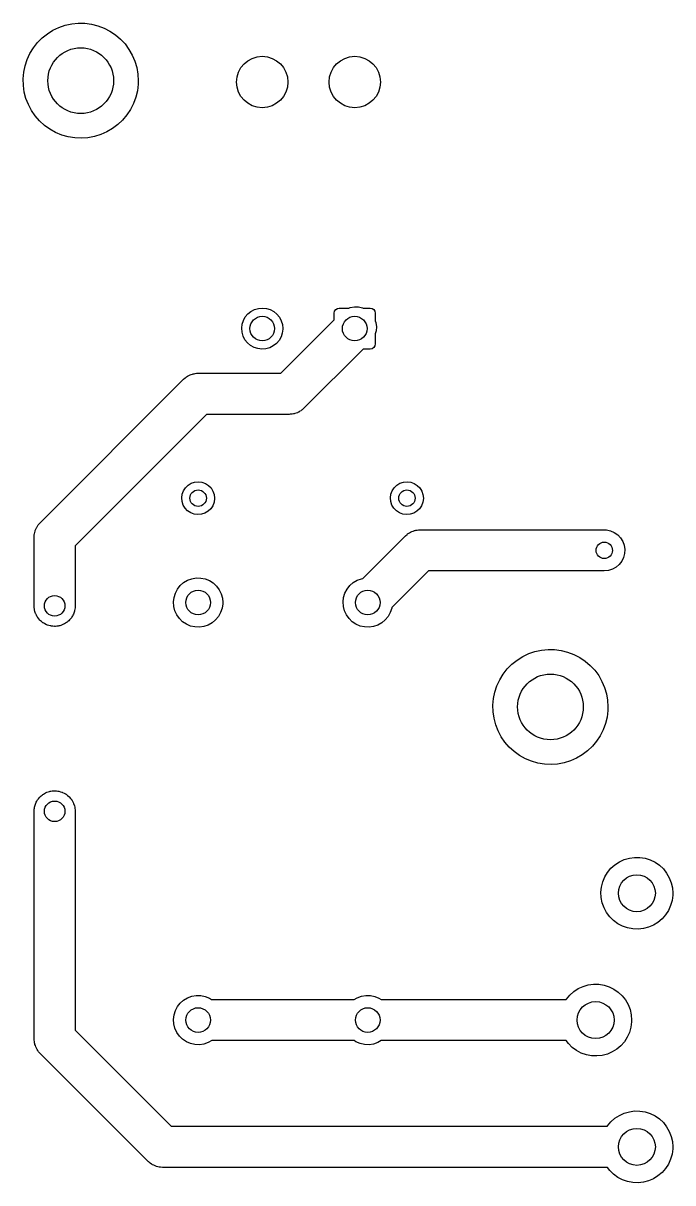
# Model space of a CAD drawing. Extents: x 38 to 260, y -144 to -47.
# Drawn here: x 124.2 to 155.8, y -103.2 to -46.7 of the extents above; entities that cross this region are included whole.
import ezdxf

# ---------------------------------------------------------------- set-up
doc = ezdxf.new("R2010")
doc.units = 0
doc.layers.add('BLACK', color=7, linetype='CONTINUOUS')

msp = doc.modelspace()

# ---------------------------------------------------------------- linework, layer by layer
at = {"layer": 'BLACK', "linetype": 'CONTINUOUS'}
for p, q in [((125.942, -46.9376), (126.247, -46.8331)), ((126.247, -46.8331), (126.562, -46.7645)), ((126.562, -46.7645), (126.883, -46.7325)), ((126.883, -46.7325), (127.205, -46.7375)), ((127.205, -46.7375), (127.525, -46.7796)), ((127.525, -46.7796), (127.837, -46.8581)), ((125.126, -47.4492), (125.378, -47.2476)), ((125.378, -47.2476), (125.651, -47.0763)), ((125.651, -47.0763), (125.942, -46.9376)), ((127.837, -46.8581), (128.139, -46.9721)), ((128.139, -46.9721), (128.425, -47.1199)), ((128.425, -47.1199), (128.693, -47.2997)), ((128.693, -47.2997), (128.938, -47.5091)), ((124.532, -48.2069), (124.701, -47.932)), ((124.701, -47.932), (124.9, -47.6783)), ((124.9, -47.6783), (125.126, -47.4492)), ((128.938, -47.5091), (129.157, -47.7452)), ((129.157, -47.7452), (129.348, -48.005)), ((124.295, -48.8053), (124.397, -48.4993)), ((124.397, -48.4993), (124.532, -48.2069)), ((129.348, -48.005), (129.508, -48.285)), ((129.508, -48.285), (129.634, -48.5815)), ((124.23, -49.121), (124.295, -48.8053)), ((129.634, -48.5815), (129.726, -48.8906)), ((129.726, -48.8906), (129.781, -49.2082)), ((124.201, -49.442), (124.23, -49.121)), ((124.21, -49.7643), (124.201, -49.442)), ((129.781, -49.2082), (129.8, -49.53)), ((129.8, -49.53), (129.794, -49.7058)), ((124.255, -50.0834), (124.21, -49.7643)), ((124.337, -50.3952), (124.255, -50.0834)), ((129.756, -50.0258), (129.68, -50.3393)), ((129.794, -49.7058), (129.756, -50.0258)), ((124.454, -50.6956), (124.337, -50.3952)), ((124.605, -50.9805), (124.454, -50.6956)), ((129.57, -50.642), (129.425, -50.93)), ((129.68, -50.3393), (129.57, -50.642)), ((124.788, -51.2461), (124.605, -50.9805)), ((124.999, -51.4891), (124.788, -51.2461)), ((129.248, -51.1994), (129.041, -51.4467)), ((129.425, -50.93), (129.248, -51.1994)), ((125.238, -51.706), (124.999, -51.4891)), ((125.5, -51.8941), (125.238, -51.706)), ((125.781, -52.0509), (125.5, -51.8941)), ((128.549, -51.8622), (128.271, -52.0248)), ((128.807, -51.6686), (128.549, -51.8622)), ((129.041, -51.4467), (128.807, -51.6686)), ((126.079, -52.1743), (125.781, -52.0509)), ((126.389, -52.2626), (126.079, -52.1743)), ((126.707, -52.3147), (126.389, -52.2626)), ((127.029, -52.3298), (126.707, -52.3147)), ((127.351, -52.3079), (127.029, -52.3298)), ((127.668, -52.2492), (127.351, -52.3079)), ((127.976, -52.1544), (127.668, -52.2492)), ((128.271, -52.0248), (127.976, -52.1544)), ((135.01, -61.03), (135.135, -60.8805)), ((135.135, -60.8805), (135.287, -60.7582)), ((135.287, -60.7582), (135.46, -60.6678)), ((135.46, -60.6678), (135.648, -60.6127)), ((135.648, -60.6127), (135.842, -60.595)), ((135.842, -60.595), (136.036, -60.6154)), ((136.036, -60.6154), (136.223, -60.6731)), ((136.223, -60.6731), (136.394, -60.766)), ((136.394, -60.766), (136.545, -60.8904)), ((136.545, -60.8904), (136.668, -61.0416)), ((139.335, -60.845), (139.354, -60.7493)), ((139.335, -61.1708), (139.335, -60.845)), ((139.354, -60.7493), (139.408, -60.6682)), ((139.408, -60.6682), (139.489, -60.614)), ((139.489, -60.614), (139.585, -60.595)), ((139.585, -60.595), (140.049, -60.595)), ((140.049, -60.595), (140.118, -60.5678)), ((140.118, -60.5678), (140.317, -60.5327)), ((140.317, -60.5327), (140.519, -60.5383)), ((140.519, -60.5383), (140.716, -60.5845)), ((140.716, -60.5845), (140.738, -60.595)), ((140.738, -60.595), (141.085, -60.595)), ((141.085, -60.595), (141.181, -60.614)), ((141.181, -60.614), (141.262, -60.6682)), ((141.262, -60.6682), (141.316, -60.7493)), ((141.316, -60.7493), (141.335, -60.845)), ((141.335, -60.845), (141.335, -61.2188)), ((134.835, -61.581), (134.857, -61.3871)), ((134.857, -61.3871), (134.916, -61.2011)), ((134.916, -61.2011), (135.01, -61.03)), ((136.668, -61.0416), (136.76, -61.2139)), ((136.736, -63.77), (139.335, -61.1708)), ((136.76, -61.2139), (136.816, -61.4008)), ((136.816, -61.4008), (136.835, -61.595)), ((141.335, -61.2188), (141.364, -61.305)), ((141.364, -61.305), (141.39, -61.5056)), ((141.39, -61.5056), (141.374, -61.7071)), ((134.851, -61.7755), (134.835, -61.581)), ((134.905, -61.9631), (134.851, -61.7755)), ((134.994, -62.1367), (134.905, -61.9631)), ((136.749, -62.0017), (136.652, -62.1714)), ((136.81, -61.8165), (136.749, -62.0017)), ((136.835, -61.6229), (136.81, -61.8165)), ((136.835, -61.595), (136.835, -61.6229)), ((141.374, -61.7071), (141.335, -61.8438)), ((141.335, -61.8438), (141.335, -62.345)), ((135.116, -62.2897), (134.994, -62.1367)), ((135.264, -62.4161), (135.116, -62.2897)), ((135.435, -62.5114), (135.264, -62.4161)), ((135.62, -62.5717), (135.435, -62.5114)), ((135.814, -62.5948), (135.62, -62.5717)), ((136.009, -62.5798), (135.814, -62.5948)), ((136.197, -62.5273), (136.009, -62.5798)), ((136.371, -62.4393), (136.197, -62.5273)), ((136.525, -62.3192), (136.371, -62.4393)), ((136.652, -62.1714), (136.525, -62.3192)), ((140.739, -62.595), (137.857, -65.4771)), ((141.085, -62.595), (140.739, -62.595)), ((141.181, -62.576), (141.085, -62.595)), ((141.262, -62.5218), (141.181, -62.576)), ((141.316, -62.4407), (141.262, -62.5218)), ((141.335, -62.345), (141.316, -62.4407)), ((132.578, -63.7839), (132.642, -63.7727)), ((132.642, -63.7727), (132.678, -63.7737)), ((132.678, -63.7737), (132.715, -63.77)), ((132.715, -63.77), (136.736, -63.77)), ((125.023, -71.0479), (132.008, -64.0629)), ((132.008, -64.0629), (132.086, -63.9929)), ((132.086, -63.9929), (132.116, -63.9727)), ((132.116, -63.9727), (132.144, -63.9489)), ((132.144, -63.9489), (132.201, -63.9175)), ((132.201, -63.9175), (132.255, -63.8822)), ((132.255, -63.8822), (132.289, -63.8687)), ((132.289, -63.8687), (132.321, -63.8509)), ((132.321, -63.8509), (132.383, -63.8316)), ((132.383, -63.8316), (132.443, -63.8078)), ((132.443, -63.8078), (132.479, -63.8014)), ((132.479, -63.8014), (132.514, -63.7904)), ((132.514, -63.7904), (132.578, -63.7839)), ((133.129, -65.77), (126.73, -72.1692)), ((137.15, -65.77), (133.129, -65.77)), ((137.187, -65.7663), (137.15, -65.77)), ((137.223, -65.7673), (137.187, -65.7663)), ((137.287, -65.7561), (137.223, -65.7673)), ((137.351, -65.7496), (137.287, -65.7561)), ((137.386, -65.7386), (137.351, -65.7496)), ((137.422, -65.7322), (137.386, -65.7386)), ((137.482, -65.7084), (137.422, -65.7322)), ((137.544, -65.6891), (137.482, -65.7084)), ((137.576, -65.6713), (137.544, -65.6891)), ((137.61, -65.6578), (137.576, -65.6713)), ((137.664, -65.6225), (137.61, -65.6578)), ((137.721, -65.5911), (137.664, -65.6225)), ((137.749, -65.5673), (137.721, -65.5911)), ((137.779, -65.5471), (137.749, -65.5673)), ((137.857, -65.4771), (137.779, -65.5471)), ((131.998, -69.4943), (132.095, -69.3444)), ((132.095, -69.3444), (132.222, -69.2196)), ((132.222, -69.2196), (132.374, -69.1261)), ((132.374, -69.1261), (132.543, -69.0687)), ((132.543, -69.0687), (132.721, -69.05)), ((132.721, -69.05), (132.898, -69.0711)), ((132.898, -69.0711), (133.066, -69.131)), ((133.066, -69.131), (133.216, -69.2265)), ((133.216, -69.2265), (133.342, -69.3531)), ((133.342, -69.3531), (133.436, -69.5043)), ((142.158, -69.4943), (142.255, -69.3444)), ((142.255, -69.3444), (142.382, -69.2196)), ((142.382, -69.2196), (142.534, -69.1261)), ((142.534, -69.1261), (142.703, -69.0687)), ((142.703, -69.0687), (142.881, -69.05)), ((142.881, -69.05), (143.058, -69.0711)), ((143.058, -69.0711), (143.226, -69.131)), ((143.226, -69.131), (143.376, -69.2265)), ((143.376, -69.2265), (143.502, -69.3531)), ((143.502, -69.3531), (143.596, -69.5043)), ((131.915, -69.8388), (131.937, -69.6619)), ((131.932, -70.0163), (131.915, -69.8388)), ((131.937, -69.6619), (131.998, -69.4943)), ((133.436, -69.5043), (133.495, -69.6728)), ((133.515, -69.8723), (133.49, -70.049)), ((133.495, -69.6728), (133.515, -69.85)), ((133.515, -69.85), (133.515, -69.8723)), ((142.075, -69.8388), (142.097, -69.6619)), ((142.092, -70.0163), (142.075, -69.8388)), ((142.097, -69.6619), (142.158, -69.4943)), ((143.596, -69.5043), (143.655, -69.6728)), ((143.675, -69.8723), (143.65, -70.049)), ((143.655, -69.6728), (143.675, -69.85)), ((143.675, -69.85), (143.675, -69.8723)), ((131.989, -70.1856), (131.932, -70.0163)), ((132.081, -70.3381), (131.989, -70.1856)), ((132.205, -70.4664), (132.081, -70.3381)), ((132.354, -70.5641), (132.205, -70.4664)), ((133.199, -70.4872), (133.045, -70.5785)), ((133.328, -70.3642), (133.199, -70.4872)), ((133.427, -70.2157), (133.328, -70.3642)), ((133.49, -70.049), (133.427, -70.2157)), ((142.149, -70.1856), (142.092, -70.0163)), ((142.241, -70.3381), (142.149, -70.1856)), ((142.365, -70.4664), (142.241, -70.3381)), ((142.514, -70.5641), (142.365, -70.4664)), ((143.359, -70.4872), (143.205, -70.5785)), ((143.488, -70.3642), (143.359, -70.4872)), ((143.587, -70.2157), (143.488, -70.3642)), ((143.65, -70.049), (143.587, -70.2157)), ((124.936, -71.1545), (124.973, -71.1016)), ((124.973, -71.1016), (125, -71.0763)), ((125, -71.0763), (125.023, -71.0479)), ((132.521, -70.6262), (132.354, -70.5641)), ((132.698, -70.6498), (132.521, -70.6262)), ((132.876, -70.6337), (132.698, -70.6498)), ((133.045, -70.5785), (132.876, -70.6337)), ((142.681, -70.6262), (142.514, -70.5641)), ((142.858, -70.6498), (142.681, -70.6262)), ((143.036, -70.6337), (142.858, -70.6498)), ((143.205, -70.5785), (143.036, -70.6337)), ((124.73, -71.755), (124.735, -71.6505)), ((124.735, -71.6505), (124.743, -71.6145)), ((124.743, -71.6145), (124.746, -71.5779)), ((124.746, -71.5779), (124.764, -71.5158)), ((124.764, -71.5158), (124.777, -71.4526)), ((124.777, -71.4526), (124.791, -71.4189)), ((124.791, -71.4189), (124.802, -71.3836)), ((124.802, -71.3836), (124.831, -71.3264)), ((124.831, -71.3264), (124.857, -71.2671)), ((124.857, -71.2671), (124.878, -71.2371)), ((124.878, -71.2371), (124.895, -71.2045)), ((124.895, -71.2045), (124.936, -71.1545)), ((142.803, -71.6829), (142.881, -71.6129)), ((142.881, -71.6129), (142.911, -71.5927)), ((142.911, -71.5927), (142.939, -71.5689)), ((142.939, -71.5689), (142.996, -71.5375)), ((142.996, -71.5375), (143.05, -71.5022)), ((143.05, -71.5022), (143.084, -71.4887)), ((143.084, -71.4887), (143.116, -71.4709)), ((143.116, -71.4709), (143.178, -71.4516)), ((143.178, -71.4516), (143.238, -71.4278)), ((143.238, -71.4278), (143.274, -71.4214)), ((143.274, -71.4214), (143.309, -71.4104)), ((143.309, -71.4104), (143.373, -71.4039)), ((143.373, -71.4039), (143.437, -71.3927)), ((143.437, -71.3927), (143.473, -71.3937)), ((143.473, -71.3937), (143.51, -71.39)), ((143.51, -71.39), (152.48, -71.39)), ((152.48, -71.39), (152.585, -71.3955)), ((152.585, -71.3955), (152.782, -71.4368)), ((152.782, -71.4368), (152.968, -71.5171)), ((152.968, -71.5171), (153.133, -71.633)), ((153.133, -71.633), (153.272, -71.7799)), ((124.73, -75.09), (124.73, -71.755)), ((126.73, -72.1692), (126.73, -75.09)), ((140.726, -73.7594), (142.803, -71.6829)), ((153.272, -71.7799), (153.379, -71.9516)), ((153.379, -71.9516), (153.449, -72.1413)), ((153.449, -72.1413), (153.479, -72.3411)), ((153.417, -72.7386), (153.328, -72.9199)), ((153.468, -72.543), (153.417, -72.7386)), ((153.479, -72.3411), (153.468, -72.543)), ((152.681, -73.3696), (152.48, -73.39)), ((152.874, -73.3091), (152.681, -73.3696)), ((153.051, -73.2111), (152.874, -73.3091)), ((153.204, -73.0796), (153.051, -73.2111)), ((153.328, -72.9199), (153.204, -73.0796)), ((132.01, -73.9592), (132.198, -73.8469)), ((132.198, -73.8469), (132.404, -73.7709)), ((132.404, -73.7709), (132.621, -73.7337)), ((132.621, -73.7337), (132.84, -73.7366)), ((132.84, -73.7366), (133.056, -73.7794)), ((133.056, -73.7794), (133.26, -73.8608)), ((133.26, -73.8608), (133.446, -73.978)), ((140.265, -73.9592), (140.453, -73.8469)), ((140.453, -73.8469), (140.659, -73.7709)), ((140.659, -73.7709), (140.726, -73.7594)), ((143.924, -73.39), (142.142, -75.1718)), ((152.48, -73.39), (143.924, -73.39)), ((131.541, -74.6805), (131.606, -74.4708)), ((131.606, -74.4708), (131.709, -74.2764)), ((131.709, -74.2764), (131.845, -74.104)), ((131.845, -74.104), (132.01, -73.9592)), ((133.446, -73.978), (133.607, -74.127)), ((133.607, -74.127), (133.738, -74.303)), ((133.738, -74.303), (133.835, -74.5)), ((139.796, -74.6805), (139.861, -74.4708)), ((139.861, -74.4708), (139.964, -74.2764)), ((139.964, -74.2764), (140.1, -74.104)), ((140.1, -74.104), (140.265, -73.9592)), ((131.515, -74.8986), (131.541, -74.6805)), ((131.53, -75.1177), (131.515, -74.8986)), ((133.835, -74.5), (133.895, -74.7113)), ((133.913, -74.9928), (133.882, -75.2101)), ((133.895, -74.7113), (133.915, -74.93)), ((133.915, -74.93), (133.913, -74.9928)), ((139.77, -74.8986), (139.796, -74.6805)), ((139.785, -75.1177), (139.77, -74.8986)), ((124.737, -75.1621), (124.73, -75.09)), ((124.746, -75.2705), (124.737, -75.1621)), ((124.749, -75.2808), (124.746, -75.2705)), ((124.75, -75.2911), (124.749, -75.2808)), ((124.773, -75.3624), (124.75, -75.2911)), ((124.8, -75.4581), (124.773, -75.3624)), ((124.807, -75.4708), (124.8, -75.4581)), ((124.811, -75.4839), (124.807, -75.4708)), ((124.847, -75.549), (124.811, -75.4839)), ((124.889, -75.6317), (124.847, -75.549)), ((126.574, -75.6192), (126.547, -75.6664)), ((126.603, -75.5779), (126.574, -75.6192)), ((126.62, -75.5375), (126.603, -75.5779)), ((126.644, -75.4967), (126.62, -75.5375)), ((126.662, -75.4416), (126.644, -75.4967)), ((126.683, -75.3924), (126.662, -75.4416)), ((126.692, -75.3525), (126.683, -75.3924)), ((126.705, -75.3115), (126.692, -75.3525)), ((126.713, -75.2501), (126.705, -75.3115)), ((126.725, -75.1945), (126.713, -75.2501)), ((126.728, -75.1324), (126.725, -75.1945)), ((126.73, -75.1179), (126.728, -75.1324)), ((126.73, -75.09), (126.73, -75.1179)), ((131.584, -75.3306), (131.53, -75.1177)), ((131.676, -75.53), (131.584, -75.3306)), ((131.803, -75.7093), (131.676, -75.53)), ((133.704, -75.6097), (133.564, -75.7785)), ((133.811, -75.4181), (133.704, -75.6097)), ((133.882, -75.2101), (133.811, -75.4181)), ((139.839, -75.3306), (139.785, -75.1177)), ((139.931, -75.53), (139.839, -75.3306)), ((140.058, -75.7093), (139.931, -75.53)), ((141.959, -75.6097), (141.819, -75.7785)), ((142.066, -75.4181), (141.959, -75.6097)), ((142.137, -75.2101), (142.066, -75.4181)), ((142.142, -75.1718), (142.137, -75.2101)), ((124.901, -75.6457), (124.889, -75.6317)), ((124.909, -75.6607), (124.901, -75.6457)), ((124.956, -75.7161), (124.909, -75.6607)), ((125.011, -75.7847), (124.956, -75.7161)), ((125.027, -75.7986), (125.011, -75.7847)), ((125.04, -75.8142), (125.027, -75.7986)), ((125.096, -75.8576), (125.04, -75.8142)), ((125.159, -75.9111), (125.096, -75.8576)), ((125.181, -75.9234), (125.159, -75.9111)), ((125.2, -75.938), (125.181, -75.9234)), ((125.261, -75.9682), (125.2, -75.938)), ((125.33, -76.0064), (125.261, -75.9682)), ((125.357, -76.0152), (125.33, -76.0064)), ((125.381, -76.0273), (125.357, -76.0152)), ((125.445, -76.0438), (125.381, -76.0273)), ((125.515, -76.0667), (125.445, -76.0438)), ((125.547, -76.0705), (125.515, -76.0667)), ((125.577, -76.0782), (125.547, -76.0705)), ((125.64, -76.0815), (125.577, -76.0782)), ((125.709, -76.0898), (125.64, -76.0815)), ((125.745, -76.087), (125.709, -76.0898)), ((125.779, -76.0888), (125.745, -76.087)), ((125.838, -76.0799), (125.779, -76.0888)), ((125.904, -76.0748), (125.838, -76.0799)), ((125.942, -76.0642), (125.904, -76.0748)), ((125.979, -76.0586), (125.942, -76.0642)), ((126.032, -76.039), (125.979, -76.0586)), ((126.092, -76.0223), (126.032, -76.039)), ((126.13, -76.0028), (126.092, -76.0223)), ((126.168, -75.9888), (126.13, -76.0028)), ((126.214, -75.9605), (126.168, -75.9888)), ((126.266, -75.9343), (126.214, -75.9605)), ((126.303, -75.9055), (126.266, -75.9343)), ((126.34, -75.8823), (126.303, -75.9055)), ((126.377, -75.8476), (126.34, -75.8823)), ((126.42, -75.8142), (126.377, -75.8476)), ((126.453, -75.7759), (126.42, -75.8142)), ((126.487, -75.7434), (126.453, -75.7759)), ((126.514, -75.7047), (126.487, -75.7434)), ((126.547, -75.6664), (126.514, -75.7047)), ((131.96, -75.8626), (131.803, -75.7093)), ((132.142, -75.9846), (131.96, -75.8626)), ((132.344, -76.0713), (132.142, -75.9846)), ((132.558, -76.1197), (132.344, -76.0713)), ((132.778, -76.1284), (132.558, -76.1197)), ((132.995, -76.0968), (132.778, -76.1284)), ((133.203, -76.0263), (132.995, -76.0968)), ((133.395, -75.919), (133.203, -76.0263)), ((133.564, -75.7785), (133.395, -75.919)), ((140.215, -75.8626), (140.058, -75.7093)), ((140.397, -75.9846), (140.215, -75.8626)), ((140.599, -76.0713), (140.397, -75.9846)), ((140.813, -76.1197), (140.599, -76.0713)), ((141.033, -76.1284), (140.813, -76.1197)), ((141.25, -76.0968), (141.033, -76.1284)), ((141.458, -76.0263), (141.25, -76.0968)), ((141.65, -75.919), (141.458, -76.0263)), ((141.819, -75.7785), (141.65, -75.919)), ((148.802, -77.4176), (149.107, -77.3131)), ((149.107, -77.3131), (149.422, -77.2445)), ((149.422, -77.2445), (149.743, -77.2125)), ((149.743, -77.2125), (150.065, -77.2175)), ((150.065, -77.2175), (150.385, -77.2596)), ((150.385, -77.2596), (150.697, -77.3381)), ((147.986, -77.9292), (148.238, -77.7276)), ((148.238, -77.7276), (148.511, -77.5563)), ((148.511, -77.5563), (148.802, -77.4176)), ((150.697, -77.3381), (150.999, -77.4521)), ((150.999, -77.4521), (151.285, -77.5999)), ((151.285, -77.5999), (151.553, -77.7797)), ((151.553, -77.7797), (151.798, -77.9891)), ((147.392, -78.6869), (147.561, -78.412)), ((147.561, -78.412), (147.76, -78.1583)), ((147.76, -78.1583), (147.986, -77.9292)), ((151.798, -77.9891), (152.017, -78.2252)), ((152.017, -78.2252), (152.208, -78.485)), ((147.155, -79.2853), (147.257, -78.9793)), ((147.257, -78.9793), (147.392, -78.6869)), ((152.208, -78.485), (152.368, -78.765)), ((152.368, -78.765), (152.494, -79.0615)), ((147.09, -79.601), (147.155, -79.2853)), ((152.494, -79.0615), (152.586, -79.3706)), ((152.586, -79.3706), (152.641, -79.6882)), ((147.061, -79.922), (147.09, -79.601)), ((147.07, -80.2443), (147.061, -79.922)), ((152.641, -79.6882), (152.66, -80.01)), ((152.66, -80.01), (152.654, -80.1858)), ((147.115, -80.5634), (147.07, -80.2443)), ((147.197, -80.8752), (147.115, -80.5634)), ((152.616, -80.5058), (152.54, -80.8193)), ((152.654, -80.1858), (152.616, -80.5058)), ((147.314, -81.1756), (147.197, -80.8752)), ((147.465, -81.4605), (147.314, -81.1756)), ((152.43, -81.122), (152.285, -81.41)), ((152.54, -80.8193), (152.43, -81.122)), ((147.648, -81.7261), (147.465, -81.4605)), ((147.859, -81.9691), (147.648, -81.7261)), ((152.108, -81.6794), (151.901, -81.9267)), ((152.285, -81.41), (152.108, -81.6794)), ((148.098, -82.186), (147.859, -81.9691)), ((148.36, -82.3741), (148.098, -82.186)), ((148.641, -82.5309), (148.36, -82.3741)), ((151.409, -82.3422), (151.131, -82.5048)), ((151.667, -82.1486), (151.409, -82.3422)), ((151.901, -81.9267), (151.667, -82.1486)), ((148.939, -82.6543), (148.641, -82.5309)), ((149.249, -82.7426), (148.939, -82.6543)), ((149.567, -82.7947), (149.249, -82.7426)), ((149.889, -82.8098), (149.567, -82.7947)), ((150.211, -82.7879), (149.889, -82.8098)), ((150.528, -82.7292), (150.211, -82.7879)), ((150.836, -82.6344), (150.528, -82.7292)), ((151.131, -82.5048), (150.836, -82.6344)), ((125.616, -84.101), (125.681, -84.0912)), ((125.681, -84.0912), (125.708, -84.0926)), ((125.708, -84.0926), (125.737, -84.09)), ((125.737, -84.09), (125.815, -84.0982)), ((124.811, -84.6961), (124.837, -84.6484)), ((124.837, -84.6484), (124.857, -84.6021)), ((124.857, -84.6021), (124.882, -84.5661)), ((124.882, -84.5661), (124.905, -84.525)), ((124.905, -84.525), (124.942, -84.4805)), ((124.942, -84.4805), (124.973, -84.4366)), ((124.973, -84.4366), (125.003, -84.4086)), ((125.003, -84.4086), (125.03, -84.3755)), ((125.03, -84.3755), (125.079, -84.3367)), ((125.079, -84.3367), (125.12, -84.2977)), ((125.12, -84.2977), (125.152, -84.278)), ((125.152, -84.278), (125.182, -84.2532)), ((125.182, -84.2532), (125.241, -84.2227)), ((125.241, -84.2227), (125.292, -84.1912)), ((125.292, -84.1912), (125.324, -84.1795)), ((125.324, -84.1795), (125.355, -84.1628)), ((125.355, -84.1628), (125.422, -84.1431)), ((125.422, -84.1431), (125.481, -84.1214)), ((125.481, -84.1214), (125.512, -84.1168)), ((125.512, -84.1168), (125.543, -84.1077)), ((125.543, -84.1077), (125.616, -84.101)), ((125.815, -84.0982), (125.883, -84.1018)), ((125.883, -84.1018), (125.906, -84.1078)), ((125.906, -84.1078), (125.931, -84.1104)), ((125.931, -84.1104), (126.01, -84.1349)), ((126.01, -84.1349), (126.079, -84.1527)), ((126.079, -84.1527), (126.097, -84.1618)), ((126.097, -84.1618), (126.118, -84.1681)), ((126.118, -84.1681), (126.194, -84.2098)), ((126.194, -84.2098), (126.26, -84.242)), ((126.26, -84.242), (126.273, -84.2525)), ((126.273, -84.2525), (126.289, -84.261)), ((126.289, -84.261), (126.361, -84.3202)), ((126.361, -84.3202), (126.42, -84.3658)), ((126.42, -84.3658), (126.429, -84.3763)), ((126.429, -84.3763), (126.44, -84.3854)), ((126.44, -84.3854), (126.503, -84.4626)), ((126.503, -84.4626), (126.551, -84.5193)), ((126.551, -84.5193), (126.556, -84.5283)), ((126.556, -84.5283), (126.563, -84.5366)), ((126.563, -84.5366), (126.614, -84.6326)), ((126.614, -84.6326), (126.649, -84.6961)), ((124.73, -85.076), (124.731, -85.0654)), ((124.73, -85.0807), (124.73, -85.076)), ((124.73, -85.09), (124.73, -85.0807)), ((124.73, -96.1635), (124.73, -85.09)), ((124.731, -85.0654), (124.735, -84.9855)), ((124.735, -84.9855), (124.746, -84.9361)), ((124.746, -84.9361), (124.752, -84.8821)), ((124.752, -84.8821), (124.767, -84.8339)), ((124.767, -84.8339), (124.777, -84.7876)), ((124.777, -84.7876), (124.796, -84.7443)), ((124.796, -84.7443), (124.811, -84.6961)), ((126.649, -84.6961), (126.651, -84.7026)), ((126.651, -84.7026), (126.655, -84.7089)), ((126.655, -84.7089), (126.691, -84.8291)), ((126.691, -84.8291), (126.71, -84.8889)), ((126.71, -84.8889), (126.71, -84.8923)), ((126.71, -84.8923), (126.711, -84.8958)), ((126.711, -84.8958), (126.73, -85.09)), ((126.73, -85.09), (126.73, -95.7493)), ((153.217, -87.5477), (153.452, -87.4391)), ((153.452, -87.4391), (153.701, -87.3665)), ((153.701, -87.3665), (153.958, -87.3315)), ((153.958, -87.3315), (154.218, -87.3349)), ((154.218, -87.3349), (154.474, -87.3766)), ((154.474, -87.3766), (154.721, -87.4557)), ((154.721, -87.4557), (154.954, -87.5704)), ((152.641, -88.062), (152.806, -87.8626)), ((152.806, -87.8626), (153, -87.6899)), ((153, -87.6899), (153.217, -87.5477)), ((154.954, -87.5704), (155.167, -87.7182)), ((155.167, -87.7182), (155.356, -87.896)), ((155.356, -87.896), (155.516, -88.0997)), ((152.342, -88.7744), (152.406, -88.523)), ((152.406, -88.523), (152.506, -88.2838)), ((152.506, -88.2838), (152.641, -88.062)), ((155.516, -88.0997), (155.645, -88.3249)), ((155.645, -88.3249), (155.739, -88.5666)), ((155.739, -88.5666), (155.796, -88.8196)), ((152.316, -89.0324), (152.342, -88.7744)), ((152.328, -89.2915), (152.316, -89.0324)), ((155.813, -89.1698), (155.78, -89.4271)), ((155.796, -88.8196), (155.815, -89.0783)), ((155.815, -89.0783), (155.813, -89.1698)), ((152.379, -89.5459), (152.328, -89.2915)), ((152.467, -89.79), (152.379, -89.5459)), ((155.71, -89.6768), (155.603, -89.9133)), ((155.78, -89.4271), (155.71, -89.6768)), ((152.589, -90.0185), (152.467, -89.79)), ((152.745, -90.2264), (152.589, -90.0185)), ((152.929, -90.409), (152.745, -90.2264)), ((155.463, -90.1314), (155.292, -90.3264)), ((155.603, -89.9133), (155.463, -90.1314)), ((153.138, -90.5623), (152.929, -90.409)), ((153.368, -90.6831), (153.138, -90.5623)), ((153.612, -90.7686), (153.368, -90.6831)), ((153.867, -90.817), (153.612, -90.7686)), ((154.126, -90.8272), (153.867, -90.817)), ((154.384, -90.799), (154.126, -90.8272)), ((154.635, -90.7329), (154.384, -90.799)), ((154.873, -90.6305), (154.635, -90.7329)), ((155.094, -90.494), (154.873, -90.6305)), ((155.292, -90.3264), (155.094, -90.494)), ((151.212, -93.7194), (151.447, -93.6108)), ((151.447, -93.6108), (151.696, -93.5382)), ((151.696, -93.5382), (151.953, -93.5033)), ((151.953, -93.5033), (152.213, -93.5067)), ((152.213, -93.5067), (152.469, -93.5484)), ((152.469, -93.5484), (152.716, -93.6274)), ((152.716, -93.6274), (152.948, -93.7421)), ((132.01, -94.2792), (132.198, -94.1669)), ((132.198, -94.1669), (132.404, -94.0909)), ((132.404, -94.0909), (132.621, -94.0537)), ((132.621, -94.0537), (132.84, -94.0566)), ((132.84, -94.0566), (133.056, -94.0994)), ((133.056, -94.0994), (133.26, -94.1808)), ((133.26, -94.1808), (133.369, -94.25)), ((133.369, -94.25), (140.314, -94.25)), ((140.314, -94.25), (140.453, -94.1669)), ((140.453, -94.1669), (140.659, -94.0909)), ((140.659, -94.0909), (140.876, -94.0537)), ((140.876, -94.0537), (141.095, -94.0566)), ((141.095, -94.0566), (141.311, -94.0994)), ((141.311, -94.0994), (141.515, -94.1808)), ((141.515, -94.1808), (141.624, -94.25)), ((141.624, -94.25), (150.625, -94.25)), ((150.625, -94.25), (150.635, -94.2338)), ((150.635, -94.2338), (150.801, -94.0343)), ((150.801, -94.0343), (150.995, -93.8616)), ((150.995, -93.8616), (151.212, -93.7194)), ((152.948, -93.7421), (153.161, -93.89)), ((153.161, -93.89), (153.35, -94.0677)), ((153.35, -94.0677), (153.511, -94.2714)), ((131.541, -95.0005), (131.606, -94.7908)), ((131.606, -94.7908), (131.709, -94.5964)), ((131.709, -94.5964), (131.845, -94.424)), ((131.845, -94.424), (132.01, -94.2792)), ((153.511, -94.2714), (153.64, -94.4966)), ((153.64, -94.4966), (153.734, -94.7383)), ((153.734, -94.7383), (153.791, -94.9913)), ((131.515, -95.2186), (131.541, -95.0005)), ((131.53, -95.4377), (131.515, -95.2186)), ((153.808, -95.3416), (153.775, -95.5989)), ((153.791, -94.9913), (153.81, -95.25)), ((153.81, -95.25), (153.808, -95.3416)), ((126.73, -95.7493), (131.402, -100.422)), ((131.584, -95.6506), (131.53, -95.4377)), ((131.676, -95.85), (131.584, -95.6506)), ((131.803, -96.0293), (131.676, -95.85)), ((153.704, -95.8485), (153.598, -96.085)), ((153.775, -95.5989), (153.704, -95.8485)), ((124.734, -96.2), (124.73, -96.1635)), ((124.733, -96.2367), (124.734, -96.2)), ((124.744, -96.3003), (124.733, -96.2367)), ((124.75, -96.3646), (124.744, -96.3003)), ((124.761, -96.3996), (124.75, -96.3646)), ((124.768, -96.4358), (124.761, -96.3996)), ((124.792, -96.4958), (124.768, -96.4358)), ((124.811, -96.5574), (124.792, -96.4958)), ((131.96, -96.1826), (131.803, -96.0293)), ((132.142, -96.3046), (131.96, -96.1826)), ((132.344, -96.3913), (132.142, -96.3046)), ((132.558, -96.4397), (132.344, -96.3913)), ((132.778, -96.4484), (132.558, -96.4397)), ((132.995, -96.4168), (132.778, -96.4484)), ((133.203, -96.3463), (132.995, -96.4168)), ((133.375, -96.25), (133.203, -96.3463)), ((140.316, -96.25), (133.375, -96.25)), ((140.397, -96.3046), (140.316, -96.25)), ((140.599, -96.3913), (140.397, -96.3046)), ((140.813, -96.4397), (140.599, -96.3913)), ((141.033, -96.4484), (140.813, -96.4397)), ((141.25, -96.4168), (141.033, -96.4484)), ((141.458, -96.3463), (141.25, -96.4168)), ((141.63, -96.25), (141.458, -96.3463)), ((150.629, -96.25), (141.63, -96.25)), ((150.739, -96.3981), (150.629, -96.25)), ((150.923, -96.5807), (150.739, -96.3981)), ((153.287, -96.4982), (153.089, -96.6658)), ((153.458, -96.3032), (153.287, -96.4982)), ((153.598, -96.085), (153.458, -96.3032)), ((124.829, -96.5895), (124.811, -96.5574)), ((124.842, -96.6237), (124.829, -96.5895)), ((124.878, -96.6777), (124.842, -96.6237)), ((124.909, -96.7342), (124.878, -96.6777)), ((124.933, -96.7621), (124.909, -96.7342)), ((124.953, -96.7928), (124.933, -96.7621)), ((125.023, -96.8706), (124.953, -96.7928)), ((130.281, -102.129), (125.023, -96.8706)), ((151.133, -96.7341), (150.923, -96.5807)), ((151.362, -96.8549), (151.133, -96.7341)), ((151.607, -96.9404), (151.362, -96.8549)), ((151.862, -96.9888), (151.607, -96.9404)), ((152.121, -96.9989), (151.862, -96.9888)), ((152.379, -96.9707), (152.121, -96.9989)), ((152.63, -96.9047), (152.379, -96.9707)), ((152.868, -96.8023), (152.63, -96.9047)), ((153.089, -96.6658), (152.868, -96.8023)), ((153, -100.033), (153.217, -99.8912)), ((153.217, -99.8912), (153.452, -99.7826)), ((153.452, -99.7826), (153.701, -99.71)), ((153.701, -99.71), (153.958, -99.675)), ((153.958, -99.675), (154.218, -99.6784)), ((154.218, -99.6784), (154.474, -99.7201)), ((154.474, -99.7201), (154.721, -99.7992)), ((154.721, -99.7992), (154.954, -99.9139)), ((131.402, -100.422), (152.631, -100.422)), ((152.631, -100.422), (152.641, -100.406)), ((152.641, -100.406), (152.806, -100.206)), ((152.806, -100.206), (153, -100.033)), ((154.954, -99.9139), (155.167, -100.062)), ((155.167, -100.062), (155.356, -100.239)), ((155.356, -100.239), (155.516, -100.443)), ((155.516, -100.443), (155.645, -100.668)), ((155.645, -100.668), (155.739, -100.91)), ((155.739, -100.91), (155.796, -101.163)), ((155.813, -101.513), (155.78, -101.771)), ((155.796, -101.163), (155.815, -101.422)), ((155.815, -101.422), (155.813, -101.513)), ((130.31, -102.152), (130.281, -102.129)), ((130.335, -102.179), (130.31, -102.152)), ((155.71, -102.02), (155.603, -102.257)), ((155.78, -101.771), (155.71, -102.02)), ((130.388, -102.216), (130.335, -102.179)), ((130.438, -102.257), (130.388, -102.216)), ((130.47, -102.274), (130.438, -102.257)), ((130.5, -102.295), (130.47, -102.274)), ((130.56, -102.32), (130.5, -102.295)), ((130.617, -102.35), (130.56, -102.32)), ((130.652, -102.36), (130.617, -102.35)), ((130.686, -102.375), (130.652, -102.36)), ((130.749, -102.388), (130.686, -102.375)), ((130.811, -102.406), (130.749, -102.388)), ((130.848, -102.409), (130.811, -102.406)), ((130.884, -102.416), (130.848, -102.409)), ((130.988, -102.422), (130.884, -102.416)), ((152.634, -102.422), (130.988, -102.422)), ((152.745, -102.57), (152.634, -102.422)), ((152.929, -102.752), (152.745, -102.57)), ((155.292, -102.67), (155.094, -102.838)), ((155.463, -102.475), (155.292, -102.67)), ((155.603, -102.257), (155.463, -102.475)), ((153.138, -102.906), (152.929, -102.752)), ((153.368, -103.027), (153.138, -102.906)), ((153.612, -103.112), (153.368, -103.027)), ((153.867, -103.16), (153.612, -103.112)), ((154.126, -103.171), (153.867, -103.16)), ((154.384, -103.142), (154.126, -103.171)), ((154.635, -103.076), (154.384, -103.142)), ((154.873, -102.974), (154.635, -103.076)), ((155.094, -102.838), (154.873, -102.974))]:
    msp.add_line(p, q, dxfattribs=at)
at = {"layer": 'BLACK'}
for centre, radius in [((127, -49.53), 1.6), ((135.835, -49.595), 1.25), ((140.335, -49.595), 1.25), ((135.835, -61.595), 0.6), ((140.335, -61.595), 0.6), ((132.715, -69.85), 0.4), ((142.875, -69.85), 0.4), ((152.48, -72.39), 0.4), ((132.715, -74.93), 0.6), ((140.97, -74.93), 0.6), ((125.73, -75.09), 0.5), ((149.86, -80.01), 1.6), ((125.73, -85.09), 0.5), ((154.065, -89.0783), 0.9), ((132.715, -95.25), 0.6), ((140.97, -95.25), 0.6), ((152.06, -95.25), 0.9), ((154.065, -101.422), 0.9)]:
    msp.add_circle(centre, radius, dxfattribs=at)

doc.saveas('drawing.dxf')
